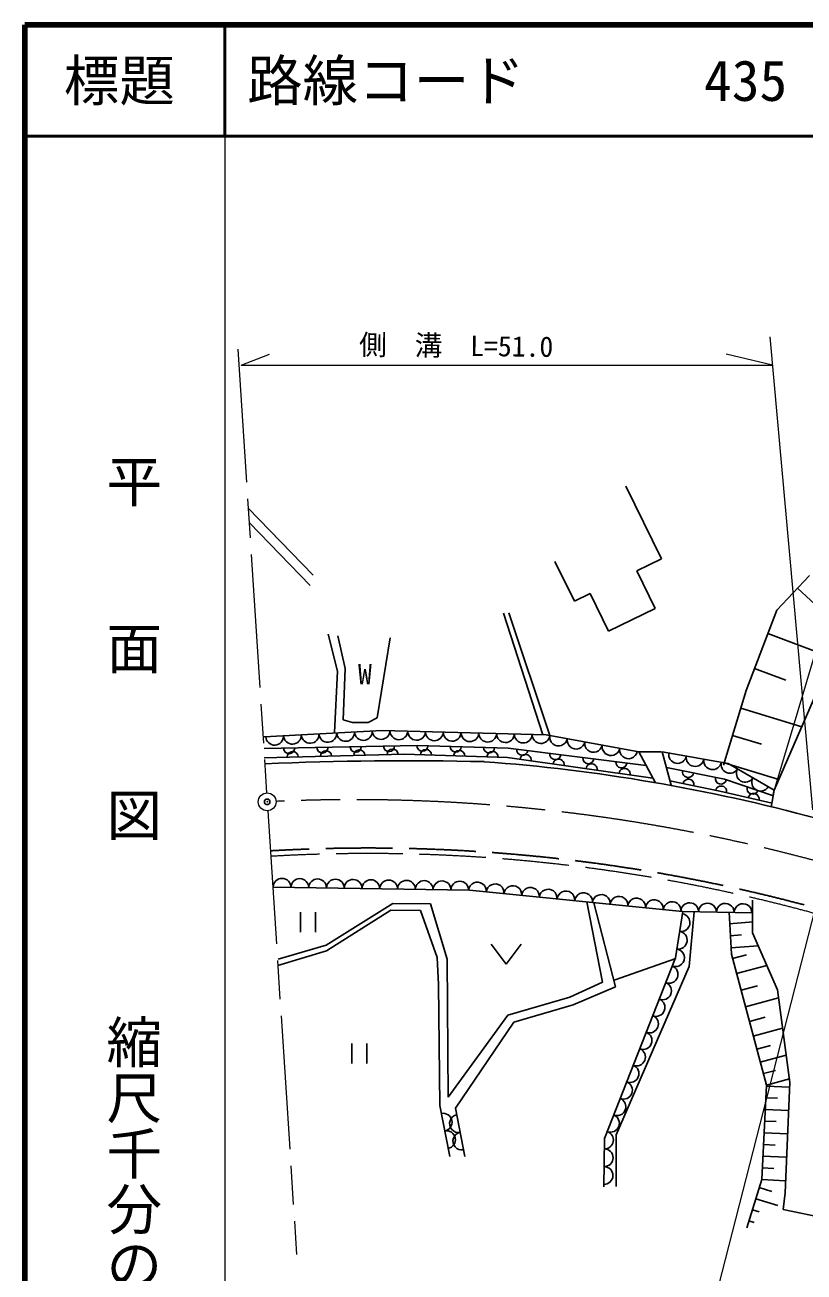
# Model space of a CAD drawing. Units: millimetres, scale not verified. Extents: x 40000 to 680000, y 20000 to 380000.
# Drawn here: x 40000 to 110145, y 267817 to 380000 of the extents above; entities that cross this region are included whole.
import ezdxf
from ezdxf.enums import TextEntityAlignment as Align

# ---------------------------------------------------------------- set-up
doc = ezdxf.new("R2010")
doc.units = ezdxf.units.MM
doc.header["$LTSCALE"] = 1000
doc.header["$PDMODE"] = 32
doc.header["$PDSIZE"] = 500
doc.linetypes.add('CHAIN', pattern=[18.5, 12, -1.5, 3.5, -1.5])
doc.linetypes.add('DASHED', pattern=[7.5, 6, -1.5])
for name, color, linetype, lineweight in [('M-BGD', 7, 'Continuous', 25), ('M-BMK', 2, 'CHAIN', 13), ('M-BMK-SRVR', 3, 'Continuous', 13), ('M-STR-HTXT', 7, 'Continuous', 13), ('M-TTL', 2, 'Continuous', 140), ('M-TTL-BAND', 7, 'Continuous', 13), ('M-TTL-LINE', 7, 'Continuous', 50), ('M-TTL-TXT', 7, 'Continuous', 13)]:
    doc.layers.add(name, color=color, linetype=linetype, lineweight=lineweight)
doc.layers.add('M-OTRS', color=6, linetype='Continuous')
doc.styles.add('@ＭＳ ゴシック', font='')
doc.styles.add('ＭＳ ゴシック', font='')
doc.styles.get('@ＭＳ ゴシック').set_extended_font_data('@MS Gothic')
doc.styles.get('ＭＳ ゴシック').set_extended_font_data('MS Gothic')

msp = doc.modelspace()

# ---------------------------------------------------------------- linework, layer by layer
at = {"layer": 'M-BGD'}
for p, q in [((94107, 338521), (97300, 331982)), ((65946, 330520), (60095, 336542)), ((65690, 329583), (60208, 335207)), ((87716, 331747), (89470, 328157)), ((95100, 330907), (97300, 331982)), ((95100, 330907), (96754, 327519)), ((110625, 330476), (107686, 327345)), ((89470, 328157), (90893, 328852)), ((90893, 328852), (92547, 325465)), ((109568, 329350), (114898, 324346)), ((86641, 316150), (83092, 327089)), ((83559, 327122), (87266, 316085)), ((92547, 325465), (96754, 327519)), ((107686, 327345), (104938, 320123)), ((68154, 321877), (67302, 325200)), ((68182, 325058), (68836, 322105)), ((71704, 317674), (72869, 324859)), ((106894, 325264), (113190, 322868)), ((68836, 322105), (68637, 317503)), ((105696, 322116), (108494, 321052)), ((107447, 311170), (112159, 321977)), ((67870, 316339), (68154, 321877)), ((104938, 320123), (102893, 313414)), ((68637, 317503), (69489, 317248)), ((70909, 317248), (71704, 317674)), ((104455, 318540), (109932, 316870)), ((61532, 315963), (72172, 316538)), ((69489, 317248), (70909, 317248)), ((72172, 316538), (86933, 316155)), ((86933, 316155), (95273, 314621)), ((103707, 316085), (106304, 315294)), ((61537, 314900), (75312, 315184)), ((74147, 314389), (61537, 314077)), ((83435, 314105), (74147, 314389)), ((75312, 315184), (83520, 314957)), ((83520, 314957), (95933, 313381)), ((95273, 314621), (96755, 311838)), ((95273, 314621), (97318, 314621)), ((97379, 314621), (103325, 313566)), ((97379, 314621), (98175, 311610)), ((96533, 312255), (83435, 314105)), ((97756, 313195), (102975, 312145)), ((102959, 313631), (107868, 312135)), ((103325, 313566), (107447, 311170)), ((102549, 311066), (98071, 312004)), ((102975, 312145), (107406, 310668)), ((107264, 309987), (102549, 311066)), ((107175, 309643), (107447, 311170)), ((80032, 302160), (62298, 302447)), ((99203, 300242), (80032, 302160)), ((67106, 297229), (73113, 300978)), ((73113, 300978), (76521, 300936)), ((76521, 300936), (78012, 295951)), ((91986, 293906), (90580, 301106)), ((93179, 293480), (91219, 301021)), ((105498, 301269), (105498, 298330)), ((64816, 300180), (64816, 298380)), ((66166, 298380), (66166, 300180)), ((72942, 300382), (67148, 296718)), ((75626, 300339), (72942, 300382)), ((77117, 296121), (75626, 300339)), ((98572, 296073), (99223, 300242)), ((105498, 300139), (99203, 300242)), ((99814, 295318), (100249, 300225)), ((103403, 300183), (103602, 296405)), ((103395, 299148), (105572, 299312)), ((81970, 297304), (83320, 295504)), ((83320, 295504), (84670, 297304)), ((103477, 298059), (104513, 298137)), ((105498, 298330), (107756, 293217)), ((67148, 296718), (62760, 295397)), ((62803, 295951), (67106, 297229)), ((103559, 296971), (106016, 297156)), ((103602, 296405), (106755, 284633)), ((103704, 296026), (104961, 296362)), ((77245, 293693), (77117, 296121)), ((78012, 295951), (78097, 283554)), ((92182, 279841), (98572, 296073)), ((93051, 294077), (98589, 296036)), ((99814, 295318), (93232, 280173)), ((104069, 294662), (106795, 295393)), ((77356, 282813), (77245, 293693)), ((89046, 292543), (91986, 293906)), ((89344, 291861), (93179, 293480)), ((104469, 293170), (105948, 293566)), ((107756, 293217), (108863, 284867)), ((83465, 290924), (89046, 292543)), ((84019, 290285), (89344, 291861)), ((104868, 291677), (107854, 292476)), ((78097, 283554), (83465, 290924)), ((105222, 290356), (106629, 290733)), ((78762, 282557), (84019, 290285)), ((105576, 289036), (108217, 289743)), ((69417, 288389), (69417, 286589)), ((70767, 286589), (70767, 288389)), ((105888, 287868), (107133, 288201)), ((106201, 286699), (108537, 287325)), ((106478, 285666), (107579, 285961)), ((106755, 284633), (108821, 285186)), ((106755, 284633), (106329, 276134)), ((106751, 284551), (108843, 284446)), ((108863, 284867), (108437, 274941)), ((78250, 278212), (77356, 282813)), ((106698, 283503), (107746, 283450)), ((78762, 282557), (79592, 278212)), ((106645, 282454), (108743, 282349)), ((106593, 281403), (107643, 281350)), ((92118, 275496), (92182, 279841)), ((93232, 275508), (93232, 280173)), ((106540, 280352), (108642, 280246)), ((106434, 278245), (108541, 278139)), ((106487, 279298), (107539, 279246)), ((106382, 277189), (107436, 277137)), ((106329, 276134), (104987, 271788)), ((106329, 276134), (108440, 276028)), ((106107, 275415), (107242, 275065)), ((108437, 274941), (108267, 273450)), ((105798, 274416), (107797, 273798)), ((105489, 273416), (106109, 273225)), ((108267, 273450), (112314, 272598)), ((105033, 271939), (105090, 271921)), ((105181, 272417), (105659, 272269))]:
    msp.add_line(p, q, dxfattribs=at)
for centre, radius, start, end in [((68872, 316360), 800, 183.09406, 3.09406), ((70469, 316446), 800, 183.09406, 3.09406), ((72067, 316532), 800, 183.08218, 359.12398), ((73666, 316499), 800, 178.51213, 358.51213), ((75266, 316458), 800, 178.51213, 358.51213), ((76865, 316416), 800, 178.51213, 358.51213), ((78465, 316375), 800, 178.51213, 358.51213), ((62481, 316014), 800, 183.09406, 3.09406), ((64079, 316101), 800, 183.09406, 3.09406), ((65676, 316187), 800, 183.09406, 3.09406), ((67274, 316273), 800, 183.09406, 3.09406), ((80064, 316333), 800, 178.51213, 358.51213), ((81664, 316291), 800, 178.51213, 358.51213), ((83263, 316250), 800, 178.51213, 358.51213), ((84863, 316208), 800, 178.51213, 358.51213), ((86461, 316165), 799, 178.35217, 355.01128), ((88043, 315950), 800, 169.57929, 349.57929), ((89617, 315661), 800, 169.57929, 349.57929), ((91191, 315372), 800, 169.57929, 349.57929), ((63787, 314947), 500, 181.18119, 1.18119), ((64103, 314140), 500, 1.4192, 181.4192), ((66787, 315008), 500, 181.18119, 1.18119), ((67102, 314214), 500, 1.4192, 181.4192), ((69786, 315070), 500, 181.18119, 1.18119), ((70101, 314289), 500, 1.4192, 181.4192), ((72786, 315132), 500, 181.18119, 1.18119), ((73100, 314363), 500, 1.4192, 181.4192), ((75785, 315171), 500, 178.55224, 358.42388), ((76099, 314329), 500, 358.24838, 178.24838), ((78784, 315088), 500, 178.41436, 358.41436), ((79098, 314238), 500, 358.24838, 178.24838), ((81783, 315005), 500, 178.41436, 358.41436), ((82096, 314146), 500, 358.24838, 178.24838), ((84772, 314798), 500, 172.76308, 352.76308), ((85079, 313873), 500, 351.95984, 171.95984), ((87748, 314420), 500, 172.76308, 352.76308), ((92764, 315082), 800, 169.57929, 349.57929), ((94338, 314793), 800, 169.57929, 349.57929), ((98760, 314376), 800, 169.93931, 349.93931), ((100336, 314097), 800, 169.93931, 349.93931), ((74317, 20761), 293052, 88.62605, 92.48673), ((69796, 155622), 158527, 74.81707, 85.82272), ((88050, 313453), 500, 351.95984, 171.95984), ((90724, 314042), 500, 172.76308, 352.76308), ((91020, 313033), 500, 351.95984, 171.95984), ((93700, 313664), 500, 172.76308, 352.76308), ((93991, 312614), 500, 351.95984, 171.95984), ((101911, 313817), 800, 169.93931, 349.93931), ((103469, 313477), 795, 165.41289, 330.17976), ((104850, 312680), 800, 149.82648, 329.82648), ((99714, 312801), 500, 168.63178, 348.63178), ((99741, 311655), 500, 348.16322, 168.16322), ((102654, 312209), 500, 168.52788, 346.28722), ((106233, 311875), 800, 149.82648, 329.82648), ((102676, 311037), 500, 347.10504, 167.88833), ((105511, 311300), 500, 161.56505, 341.56505), ((105601, 310367), 500, 347.10626, 167.10626), ((63147, 302433), 800, 359.07096, 179.07096), ((64747, 302407), 800, 359.07096, 179.07096), ((66347, 302382), 800, 359.07096, 179.07096), ((67947, 302356), 800, 359.07096, 179.07096), ((69547, 302330), 800, 359.07096, 179.07096), ((71146, 302304), 800, 359.07096, 179.07096), ((72746, 302278), 800, 359.07096, 179.07096), ((74346, 302252), 800, 359.07096, 179.07096), ((75946, 302226), 800, 359.07096, 179.07096), ((77546, 302200), 800, 359.07096, 179.07096), ((79145, 302174), 800, 359.07096, 179.07096), ((80742, 302089), 800, 354.2499, 174.84609), ((82334, 301929), 800, 354.28941, 174.28941), ((83926, 301770), 800, 354.28941, 174.28941), ((85518, 301611), 800, 354.28941, 174.28941), ((87110, 301452), 800, 354.28941, 174.28941), ((88702, 301293), 800, 354.28941, 174.28941), ((90294, 301133), 800, 354.28941, 174.28941), ((91886, 300974), 800, 354.28941, 174.28941), ((93478, 300815), 800, 354.28941, 174.28941), ((95070, 300656), 800, 354.28941, 174.28941), ((96662, 300497), 800, 354.28941, 174.28941), ((98254, 300337), 800, 354.28941, 174.28941), ((99850, 300233), 800, 359.01572, 178.19139), ((101449, 300206), 800, 359.06081, 179.06081), ((103049, 300179), 800, 359.06081, 179.06081), ((104649, 300153), 800, 359.06081, 179.06081), ((99068, 299249), 800, 261.11934, 81.11934), ((98821, 297668), 800, 261.11934, 81.11934), ((98574, 296088), 800, 248.7341, 81.13105), ((97991, 294598), 800, 248.5104, 68.5104), ((97405, 293109), 800, 248.5104, 68.5104), ((96819, 291620), 800, 248.5104, 68.5104), ((96233, 290131), 800, 248.5104, 68.5104), ((95647, 288643), 800, 248.5104, 68.5104), ((95061, 287154), 800, 248.5104, 68.5104), ((94475, 285665), 800, 248.5104, 68.5104), ((93888, 284176), 800, 248.5104, 68.5104), ((93302, 282688), 800, 248.5104, 68.5104), ((77650, 281297), 800, 281.00354, 101.00354), ((79027, 281170), 800, 100.82301, 280.82301), ((92716, 281199), 800, 248.5104, 68.5104), ((77956, 279727), 800, 281.00354, 101.00354), ((79327, 279599), 800, 100.82301, 280.82301), ((92184, 279696), 796, 268.83575, 72.50531), ((92156, 278100), 800, 269.15748, 89.15748), ((92132, 276501), 800, 269.15748, 89.15748)]:
    msp.add_arc(centre, radius, start, end, dxfattribs=at)
at = {"layer": 'M-BGD', "linetype": 'DASHED'}
msp.add_arc((70909, 152965), 152999, 75.14051, 93.27884, dxfattribs=at)
at = {"layer": 'M-BGD', "linetype": 'DASHED', "lineweight": 13}
msp.add_arc((70909, 152965), 152499, 74.74374, 93.27884, dxfattribs=at)
at = {"layer": 'M-BMK'}
for p, q in [((59170, 350832), (61759, 310916)), ((61862, 309320), (64451, 269404))]:
    msp.add_line(p, q, dxfattribs=at)
msp.add_arc((69623, 150681), 159628, 65.68112, 92.51829, dxfattribs=at)
at = {"layer": 'M-BMK-SRVR'}
msp.add_circle((61810, 310118), 800, dxfattribs=at)
at = {"layer": 'M-OTRS'}
msp.add_point((61810, 310118), dxfattribs=at)
at = {"layer": 'M-STR-HTXT'}
for p, q in [((107376, 310810), (120029, 353371)), ((110931, 309405), (107089, 351933)), ((59458, 349382), (62021, 350395)), ((107289, 349382), (103143, 350395)), ((59458, 349382), (107289, 349382)), ((111152, 300536), (94856, 237103))]:
    msp.add_line(p, q, dxfattribs=at)
at = {"layer": 'M-TTL'}
for p, q in [((40000, 380000), (40000, 20000)), ((680000, 380000), (40000, 380000))]:
    msp.add_line(p, q, dxfattribs=at)
at = {"layer": 'M-TTL-BAND'}
msp.add_line((58000, 370000), (58000, 20000), dxfattribs=at)
at = {"layer": 'M-TTL-LINE'}
for p, q in [((58000, 380000), (58000, 370000)), ((40000, 370000), (680000, 370000))]:
    msp.add_line(p, q, dxfattribs=at)

# ---------------------------------------------------------------- texts
at = {"layer": 'M-BGD', "style": 'ＭＳ ゴシック'}
msp.add_text('W', height=1833, dxfattribs=at).set_placement((69988, 320142), align=Align.BOTTOM_LEFT)
at = {"layer": 'M-STR-HTXT', "style": 'ＭＳ ゴシック'}
msp.add_text('側\u3000溝\u3000L=51.0', height=1833, rotation=359.35, dxfattribs=at).set_placement((70087, 351251), align=Align.MIDDLE_LEFT)
at = {"layer": 'M-TTL-BAND', "style": '@ＭＳ ゴシック'}
for s, p in [('平\u3000\u3000面\u3000\u3000図', (49777, 306475)), ('縮尺千分の一', (49777, 261030))]:
    msp.add_text(s, height=3666, rotation=270, dxfattribs=at).set_placement(p, align=Align.MIDDLE_RIGHT)
at = {"layer": 'M-TTL-TXT', "style": 'ＭＳ ゴシック'}
msp.add_text('標題', height=3666, dxfattribs=at).set_placement((48500, 375000), align=Align.MIDDLE_CENTER)
for s, p in [('路線コード', (60000, 375000)), ('435', (101142, 375000))]:
    msp.add_text(s, height=3666, dxfattribs=at).set_placement(p, align=Align.MIDDLE_LEFT)

doc.saveas('drawing.dxf')
